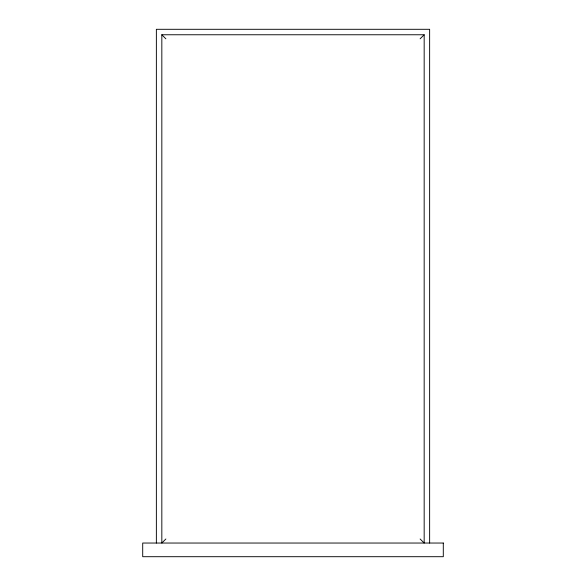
<?xml version="1.0" encoding="UTF-8"?>
<svg xmlns="http://www.w3.org/2000/svg" width="586" height="586" viewBox="0 0 586 586"><rect width="100%" height="100%" fill="white"/><g stroke="black" fill="none" stroke-linecap="round" stroke-linejoin="round"><path stroke-width="0.88" d="M420.118 38.815L424.169 34.764L161.831 34.764L161.831 543.039L165.882 538.988M161.831 34.764L165.882 38.815M420.118 538.988L424.169 543.039L424.169 34.764M429.633 543.039L429.633 29.3L156.367 29.3L156.367 543.039M443.294 543.039L142.706 543.039L142.706 556.7L443.294 556.7L443.294 543.039"/></g></svg>
